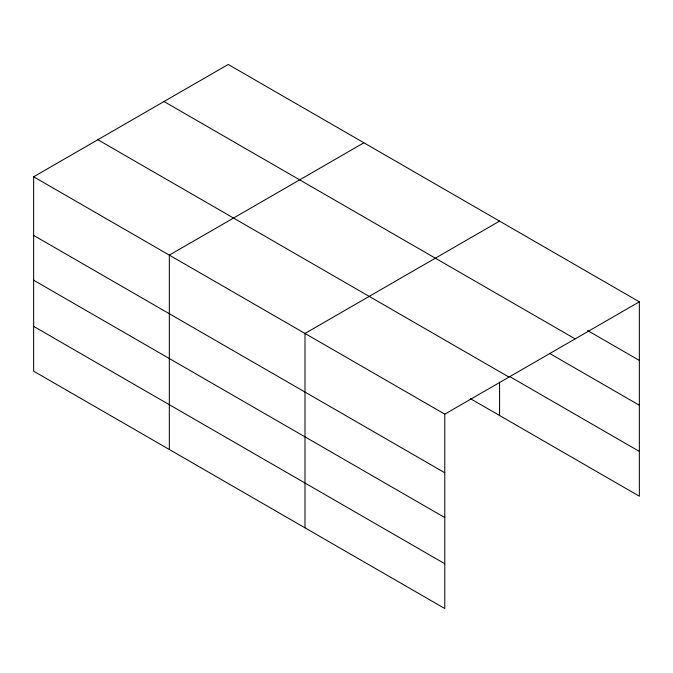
<?xml version="1.0" encoding="UTF-8"?>
<svg xmlns="http://www.w3.org/2000/svg" width="673" height="673" viewBox="0 0 673 673"><rect width="100%" height="100%" fill="white"/><g stroke="black" fill="none" stroke-linecap="round" stroke-linejoin="round"><path stroke-width="1.01" d="M33.65 176.789L444.786 414.156L444.786 608.543L33.65 371.176L33.65 176.789L228.214 64.457L639.35 301.824L639.35 496.211L470.427 398.685M363.891 142.785L169.327 255.117L169.327 449.505M499.568 221.114L304.995 333.455L304.995 527.842M444.786 414.156L639.35 301.824M587.613 330.561L639.35 360.434M164.01 101.53L575.146 338.889M549.488 353.359L639.35 405.239M509.554 376.459L639.35 451.406M97.854 139.723L508.99 377.082M33.65 235.399L444.786 472.766M33.65 280.204L444.786 517.571M33.65 326.371L444.786 563.738M499.568 382.163L499.568 415.502"/></g></svg>
